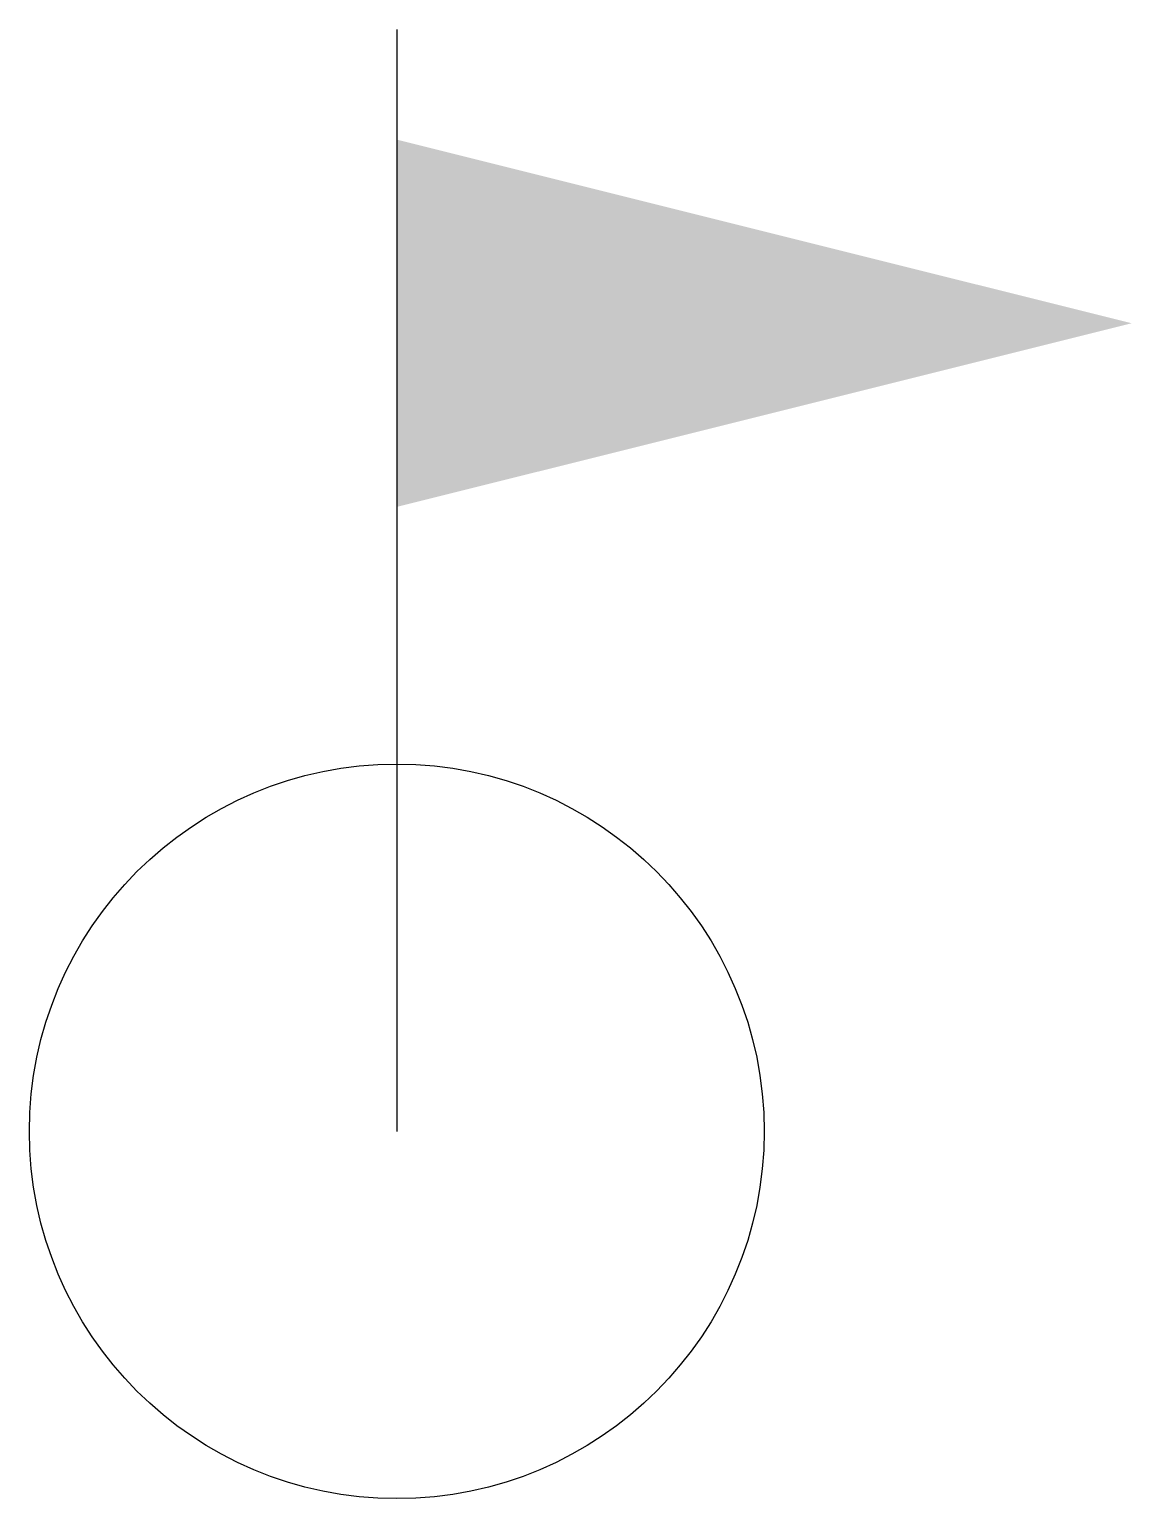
# Model space of a CAD drawing. Extents: x 174.66 to 176.16, y 145.09 to 147.09.
import ezdxf

# ---------------------------------------------------------------- set-up
doc = ezdxf.new("R2010")
doc.units = 0
doc.header["$MEASUREMENT"] = 0
doc.layers.add('DIM', color=2, linetype='CONTINUOUS')

msp = doc.modelspace()

# ---------------------------------------------------------------- linework, layer by layer
at = {"layer": 'DIM'}
msp.add_line((175.1643, 147.0925), (175.1643, 145.5925), dxfattribs=at)
msp.add_circle((175.1643, 145.5925), 0.5, dxfattribs=at)
msp.add_solid([(175.1643, 146.4425), (175.1643, 146.9425), (176.1643, 146.6925)], dxfattribs=at)

doc.saveas('drawing.dxf')
